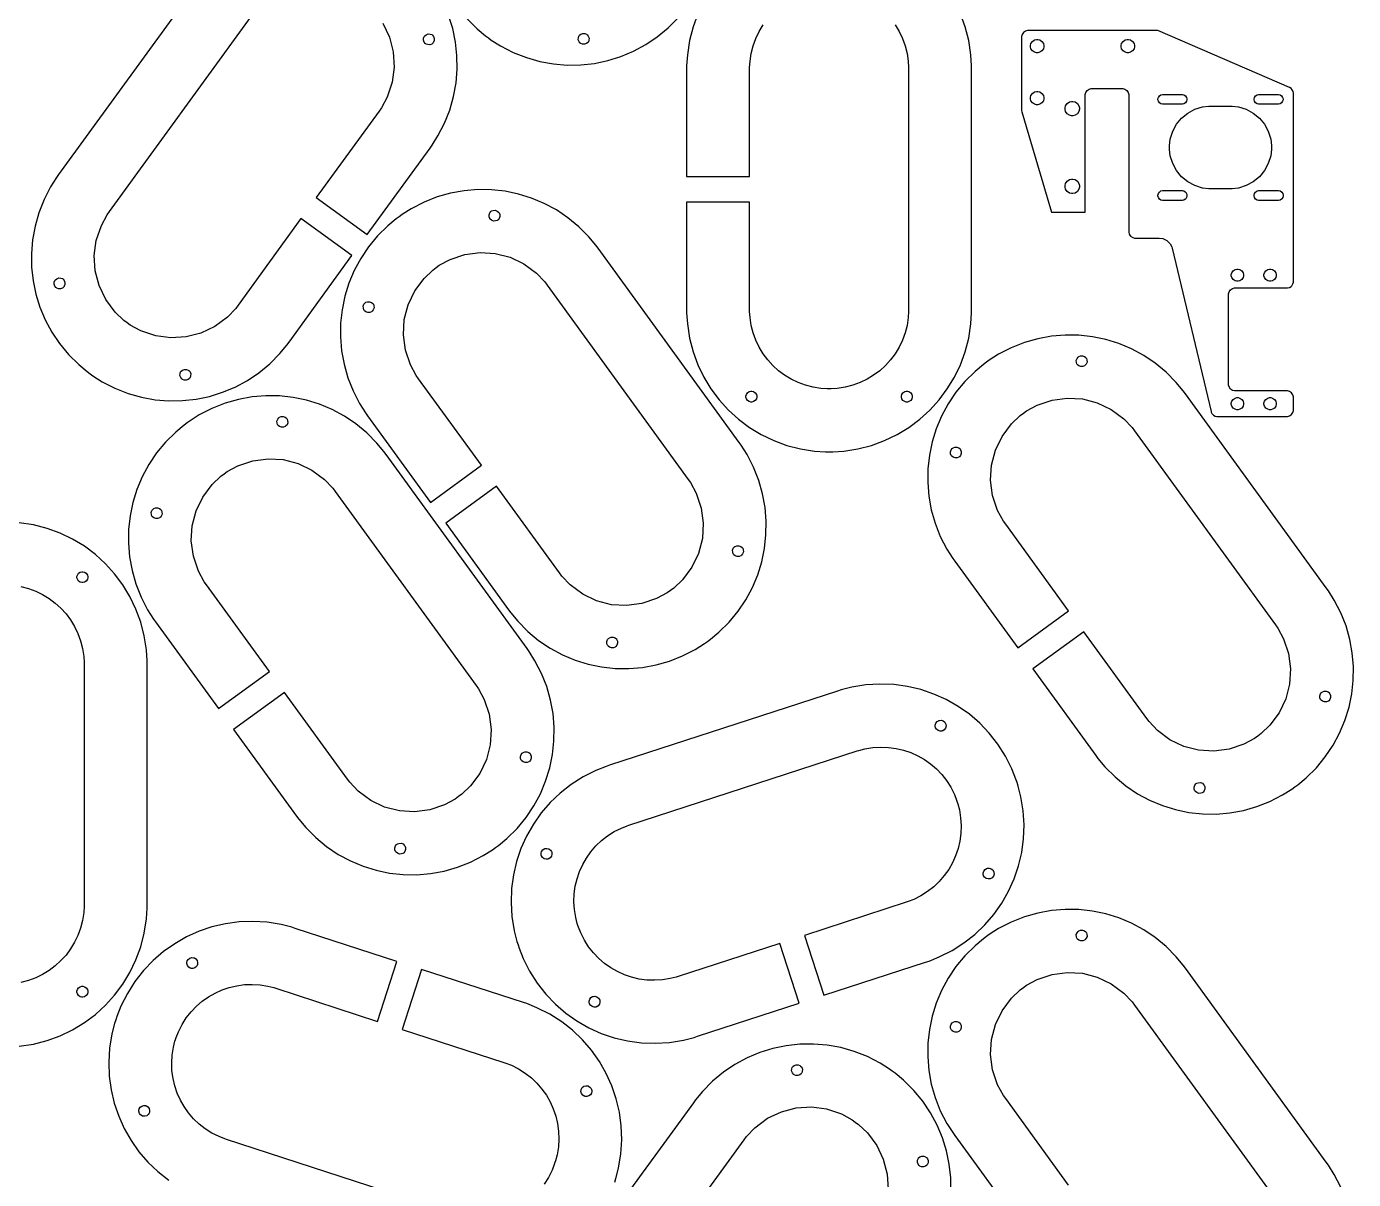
# Model space of a CAD drawing. Extents: x 0 to 47.8, y 0 to 94.9.
# Drawn here: x 22.2 to 47.81, y 49.28 to 71.53 of the extents above; entities that cross this region are included whole.
import ezdxf

# ---------------------------------------------------------------- set-up
doc = ezdxf.new("R2010")
doc.units = 0
doc.layers.get('0').update_dxf_attribs({"linetype": 'CONTINUOUS'})

msp = doc.modelspace()

# ---------------------------------------------------------------- linework, layer by layer
at = {"color": 0}
for points in [[(25.5362, 72.4186), (22.8147, 68.6729), (22.7735, 68.616), (22.661, 68.4371), (22.5342, 68.1917), (22.4342, 67.9386), (22.3604, 67.6799), (22.3128, 67.4174), (22.291, 67.1529), (22.2946, 66.8886), (22.3235, 66.6262), (22.3771, 66.3679), (22.4553, 66.1153), (22.5578, 65.8707), (22.6842, 65.6357), (22.8343, 65.4124), (23.0076, 65.2026), (23.204, 65.0085), (23.3664, 64.8731), (23.4232, 64.8317), (23.48, 64.7904), (23.659, 64.6779), (23.9043, 64.5511), (24.1574, 64.451), (24.4161, 64.3774), (24.6788, 64.3297), (24.9432, 64.3079), (25.2075, 64.3115), (25.4697, 64.3403), (25.7282, 64.394), (25.9807, 64.4722), (26.2254, 64.5747), (26.4603, 64.7011), (26.6836, 64.8511), (26.8933, 65.0246), (27.0876, 65.221), (27.2231, 65.3832), (27.2644, 65.44), (28.4782, 67.1106), (27.4953, 67.8249), (26.2815, 66.1542), (26.236, 66.0917), (26.0744, 65.9222), (25.8326, 65.7418), (25.5649, 65.614), (25.2797, 65.5404), (24.9857, 65.5222), (24.6917, 65.561), (24.406, 65.6581), (24.1999, 65.7692), (24.1374, 65.8146), (24.0747, 65.8601), (23.9054, 66.0217), (23.7249, 66.2633), (23.5971, 66.5311), (23.5235, 66.8164), (23.5054, 67.1103), (23.5442, 67.4044), (23.6411, 67.6901), (23.7522, 67.8961), (23.7978, 67.9586), (26.5192, 71.7044)], [(29.0757, 71.5953), (29.2035, 71.3275), (29.2771, 71.0424), (29.2953, 70.7483), (29.2564, 70.4543), (29.1594, 70.1686), (29.0483, 69.9625), (29.0029, 69.9), (29.0029, 69.9), (27.7892, 68.2293), (28.7721, 67.5151), (29.9858, 69.1858), (30.0271, 69.2426), (30.1396, 69.4217), (30.2664, 69.6669), (30.3665, 69.92), (30.4401, 70.1789), (30.4878, 70.4414), (30.5096, 70.7058), (30.506, 70.9701), (30.4772, 71.2324), (30.4235, 71.4908), (30.3453, 71.7433)], [(35.1565, 71.7749), (35.064, 71.5221), (34.9962, 71.2586), (34.9546, 70.9856), (34.9404, 70.7746), (34.9404, 70.7043), (34.9404, 68.6393), (36.1556, 68.6393), (36.1556, 70.7043), (36.1556, 70.7436), (36.1635, 70.8612), (36.1867, 71.0138), (36.2244, 71.1608), (36.2761, 71.3018), (36.3407, 71.436), (36.4176, 71.5626)], [(38.9633, 71.5626), (39.0401, 71.436), (39.1049, 71.3018), (39.1565, 71.1608), (39.1943, 71.0138), (39.2175, 70.8612), (39.2254, 70.7436), (39.2254, 70.7043), (39.2254, 66.0743), (39.2254, 66.0351), (39.2175, 65.9174), (39.1943, 65.765), (39.1565, 65.6179), (39.1049, 65.4768), (39.0401, 65.3426), (38.9633, 65.2161), (38.875, 65.0979), (38.7758, 64.9889), (38.6669, 64.8899), (38.5486, 64.8015), (38.4221, 64.7246), (38.2879, 64.66), (38.1469, 64.6083), (37.9999, 64.5706), (37.8474, 64.5474), (37.7297, 64.5393), (37.6904, 64.5393), (37.6512, 64.5393), (37.5335, 64.5474), (37.3811, 64.5706), (37.234, 64.6083), (37.0931, 64.66), (36.9588, 64.7246), (36.8322, 64.8015), (36.714, 64.8899), (36.605, 64.9889), (36.506, 65.0979), (36.4176, 65.2161), (36.3407, 65.3426), (36.2761, 65.4768), (36.2244, 65.6179), (36.1867, 65.765), (36.1635, 65.9174), (36.1556, 66.0351), (36.1556, 66.0743), (36.1556, 66.0743), (36.1556, 68.1393), (34.9404, 68.1393), (34.9404, 66.0743), (34.9404, 66.004), (34.9546, 65.7932), (34.9962, 65.5201), (35.064, 65.2567), (35.1565, 65.004), (35.2724, 64.7636), (35.4101, 64.5368), (35.5685, 64.3251), (35.746, 64.1299), (35.9413, 63.9524), (36.1529, 63.794), (36.3797, 63.6563), (36.62, 63.5404), (36.8728, 63.4479), (37.1363, 63.3803), (37.4093, 63.3386), (37.6201, 63.3243), (37.6904, 63.3243), (37.7607, 63.3243), (37.9717, 63.3386), (38.2447, 63.3803), (38.5082, 63.4479), (38.7608, 63.5404), (39.0013, 63.6563), (39.2281, 63.794), (39.4397, 63.9524), (39.635, 64.1299), (39.8125, 64.3251), (39.9708, 64.5368), (40.1086, 64.7636), (40.2243, 65.004), (40.3168, 65.2567), (40.3846, 65.5201), (40.4262, 65.7932), (40.4404, 66.004), (40.4404, 66.0743), (40.4404, 70.7043), (40.4404, 70.7746), (40.4262, 70.9856), (40.3846, 71.2586), (40.3168, 71.5221), (40.2243, 71.7749)], [(30.6969, 71.6829), (30.8933, 71.4887), (31.0556, 71.3532), (31.1125, 71.3119), (31.1693, 71.2706), (31.3482, 71.1582), (31.5936, 71.0314), (31.8467, 70.9312), (32.1054, 70.8576), (32.3681, 70.81), (32.6325, 70.7882), (32.8968, 70.7918), (33.159, 70.8206), (33.4174, 70.8743), (33.67, 70.9525), (33.9147, 71.055), (34.1497, 71.1814), (34.3731, 71.3314), (34.5828, 71.5047), (34.7769, 71.7013)], [(22.0571, 51.8549), (22.3301, 51.8965), (22.5936, 51.9643), (22.8463, 52.0568), (23.0867, 52.1726), (23.3135, 52.3103), (23.5251, 52.4686), (23.7204, 52.6461), (23.8979, 52.8414), (24.0563, 53.0531), (24.1939, 53.2799), (24.3097, 53.5203), (24.4022, 53.7729), (24.47, 54.0365), (24.5117, 54.3096), (24.5258, 54.5204), (24.5258, 54.5907), (24.5258, 59.2207), (24.5258, 59.291), (24.5117, 59.5018), (24.47, 59.7749), (24.4022, 60.0385), (24.3097, 60.2911), (24.1939, 60.5315), (24.0563, 60.7582), (23.8979, 60.97), (23.7204, 61.1651), (23.5251, 61.3428), (23.3135, 61.501), (23.0867, 61.6388), (22.8463, 61.7546), (22.5936, 61.8471), (22.3301, 61.9149), (22.0571, 61.9565)], [(22.0853, 60.7244), (22.2324, 60.6867), (22.3733, 60.635), (22.5075, 60.5704), (22.634, 60.4936), (22.7522, 60.4051), (22.8613, 60.3061), (22.9603, 60.1971), (23.0488, 60.0789), (23.1256, 59.9524), (23.1903, 59.8182), (23.2418, 59.6771), (23.2797, 59.53), (23.3029, 59.3776), (23.3108, 59.2599), (23.3108, 59.2207), (23.3108, 54.5907), (23.3108, 54.5514), (23.3029, 54.4338), (23.2797, 54.2813), (23.2418, 54.1342), (23.1903, 53.9932), (23.1256, 53.859), (23.0488, 53.7325), (22.9603, 53.6143), (22.8613, 53.5053), (22.7522, 53.4063), (22.634, 53.3178), (22.5075, 53.241), (22.3733, 53.1764), (22.2324, 53.1247), (22.0853, 53.0868)], [(47.5693, 49.135), (47.4425, 49.3804), (47.3301, 49.5593), (47.2888, 49.6163), (44.5674, 53.3619), (44.526, 53.4189), (44.3906, 53.5811), (44.1964, 53.7775), (43.9867, 53.9508), (43.7633, 54.101), (43.5283, 54.2274), (43.2836, 54.3299), (43.0311, 54.4081), (42.7726, 54.4617), (42.5104, 54.4906), (42.246, 54.4942), (41.9817, 54.4724), (41.7192, 54.4247), (41.4603, 54.351), (41.2074, 54.251), (40.9619, 54.1242), (40.7831, 54.0117), (40.7261, 53.9703), (40.6693, 53.929), (40.5069, 53.7936), (40.3106, 53.5994), (40.1372, 53.3896), (39.9871, 53.1664), (39.8607, 52.9314), (39.7582, 52.6867), (39.68, 52.4342), (39.6264, 52.1758), (39.5975, 51.9135), (39.5939, 51.6492), (39.6157, 51.3847), (39.6633, 51.1222), (39.7371, 50.8633), (39.8371, 50.6104), (39.9639, 50.365), (40.0764, 50.186), (40.1178, 50.1292), (41.3315, 48.4585)], [(30.4637, 48.6219), (26.0603, 50.0526), (26.0231, 50.0649), (25.9135, 50.1088), (25.7757, 50.1779), (25.6475, 50.2594), (25.5293, 50.3521), (25.4217, 50.455), (25.3251, 50.5672), (25.24, 50.6878), (25.1669, 50.8157), (25.1064, 50.95), (25.0589, 51.0897), (25.0249, 51.2338), (25.0049, 51.3814), (24.9993, 51.5315), (25.0089, 51.6831), (25.0338, 51.8351), (25.0626, 51.9496), (25.0749, 51.9868), (25.0869, 52.0242), (25.1308, 52.1337), (25.2, 52.2715), (25.2815, 52.3997), (25.3742, 52.5179), (25.4771, 52.6256), (25.5893, 52.7221), (25.7099, 52.8072), (25.8378, 52.8803), (25.9721, 52.9408), (26.1118, 52.9883), (26.256, 53.0224), (26.4035, 53.0424), (26.5536, 53.0479), (26.7051, 53.0385), (26.8574, 53.0133), (26.9717, 52.9846), (27.009, 52.9725), (27.009, 52.9725), (28.9729, 52.3343), (29.3485, 53.4899), (27.3844, 54.1279), (27.3176, 54.1497), (27.1126, 54.2014), (26.8401, 54.2461), (26.5685, 54.2632), (26.2996, 54.2532), (26.0353, 54.2174), (25.7771, 54.1565), (25.5268, 54.0712), (25.2862, 53.9628), (25.0571, 53.8319), (24.841, 53.6796), (24.64, 53.5064), (24.4556, 53.3136), (24.2896, 53.1019), (24.1436, 52.8722), (24.0196, 52.6254), (23.941, 52.4293), (23.9193, 52.3624), (23.8975, 52.2956), (23.8458, 52.0906), (23.8011, 51.8181), (23.7842, 51.5464), (23.794, 51.2775), (23.8299, 51.0132), (23.8908, 50.755), (23.976, 50.5047), (24.0844, 50.2642), (24.2153, 50.035), (24.3678, 49.8189), (24.5408, 49.6179), (24.7336, 49.4335), (24.9453, 49.2675)], [(33.5535, 49.2319), (33.5751, 49.2989), (33.6268, 49.5038), (33.6717, 49.7764), (33.6886, 50.0479), (33.6788, 50.3168), (33.6429, 50.5813), (33.5819, 50.8394), (33.4968, 51.0897), (33.3883, 51.3303), (33.2575, 51.5594), (33.105, 51.7754), (32.9319, 51.9765), (32.739, 52.161), (32.5274, 52.3269), (32.2976, 52.4728), (32.0508, 52.5968), (31.8547, 52.6756), (31.7879, 52.6972), (29.8239, 53.3353), (29.4485, 52.1799), (31.4125, 51.5417), (31.4497, 51.5296), (31.5593, 51.4857), (31.6969, 51.4164), (31.8251, 51.335), (31.9433, 51.2424), (32.051, 51.1394), (32.1476, 51.0272), (32.2326, 50.9067), (32.3058, 50.7788), (32.3664, 50.6444), (32.4139, 50.5047), (32.4478, 50.3606), (32.4678, 50.2131), (32.4733, 50.0629), (32.4639, 49.9114), (32.4389, 49.7592), (32.41, 49.6449), (32.3979, 49.6075), (32.3858, 49.5701), (32.3419, 49.4607), (32.2726, 49.3229), (32.1913, 49.1947)], [(42.3144, 49.1726), (41.1007, 50.8432), (41.0553, 50.9058), (40.944, 51.1119), (40.8471, 51.3976), (40.8083, 51.6917), (40.8264, 51.9857), (40.9, 52.2708), (41.0278, 52.5386), (41.2083, 52.7803), (41.3776, 52.9419), (41.4403, 52.9874), (41.5028, 53.0328), (41.7089, 53.144), (41.9946, 53.241), (42.2888, 53.2797), (42.5826, 53.2617), (42.8678, 53.1881), (43.1356, 53.0603), (43.3772, 52.8797), (43.5389, 52.7104), (43.5843, 52.6478), (46.3058, 48.9021)], [(40.0426, 49.0514), (40.0389, 49.3157), (40.0101, 49.5781), (39.9565, 49.8365), (39.8782, 50.089), (39.7758, 50.3338), (39.6493, 50.5687), (39.4993, 50.7919), (39.326, 51.0018), (39.1294, 51.196), (38.9672, 51.3314), (38.9104, 51.3726), (38.8535, 51.414), (38.6746, 51.5265), (38.4292, 51.6533), (38.1761, 51.7533), (37.9174, 51.8271), (37.6549, 51.8746), (37.3904, 51.8965), (37.1261, 51.8929), (36.8637, 51.864), (36.6054, 51.8104), (36.3529, 51.7321), (36.1082, 51.6297), (35.8732, 51.5032), (35.6499, 51.3532), (35.4401, 51.1799), (35.246, 50.9833), (35.1106, 50.8211), (35.0692, 50.7643), (33.8554, 49.0936)], [(34.8383, 48.3794), (36.0522, 50.0501), (36.0976, 50.1128), (36.2592, 50.2821), (36.501, 50.4626), (36.7686, 50.5904), (37.0539, 50.664), (37.3478, 50.6821), (37.6419, 50.6433), (37.9276, 50.5464), (38.1336, 50.4351), (38.1962, 50.3897), (38.2587, 50.3443), (38.4282, 50.1826), (38.6086, 49.941), (38.7364, 49.6732), (38.81, 49.3881), (38.8282, 49.094)]]:
    msp.add_lwpolyline(points, dxfattribs=at)
for points in [[(30.0499, 71.2219), (30.0439, 71.2138), (30.0192, 71.1938), (29.9814, 71.18), (29.9411, 71.1814), (29.9115, 71.1928), (29.9033, 71.1988), (29.895, 71.2047), (29.875, 71.2294), (29.8613, 71.2674), (29.8626, 71.3075), (29.874, 71.3372), (29.88, 71.3454), (29.886, 71.3536), (29.9107, 71.3736), (29.9486, 71.3874), (29.9887, 71.386), (30.0183, 71.3747), (30.0267, 71.3686), (30.035, 71.3626), (30.0549, 71.3381), (30.0687, 71.3001), (30.0672, 71.2599), (30.0558, 71.2303), (30.0499, 71.2219)], [(33.0369, 71.2301), (33.031, 71.2219), (33.0062, 71.2019), (32.9685, 71.1882), (32.9282, 71.1896), (32.8986, 71.201), (32.8903, 71.2069), (32.8819, 71.2129), (32.8621, 71.2376), (32.8482, 71.2754), (32.8497, 71.3157), (32.8611, 71.3453), (32.8671, 71.3536), (32.8731, 71.3618), (32.8978, 71.3818), (32.9356, 71.3956), (32.9758, 71.3942), (33.0054, 71.3828), (33.0138, 71.3768), (33.0219, 71.3708), (33.0419, 71.3461), (33.0557, 71.3083), (33.0543, 71.2681), (33.0429, 71.2385), (33.0369, 71.2301)], [(44.0382, 67.4475), (44.0606, 67.4501), (44.1294, 67.4411), (44.21, 67.4039), (44.2725, 67.3408), (44.3043, 67.2792), (44.3096, 67.2572), (45.0638, 64.1024), (45.0663, 64.0922), (45.0803, 64.0636), (45.1079, 64.0333), (45.1439, 64.0135), (45.175, 64.0064), (45.1854, 64.0064), (46.5278, 64.0064), (46.5399, 64.0064), (46.5764, 64.0162), (46.6161, 64.0431), (46.6429, 64.0828), (46.6528, 64.1193), (46.6528, 64.1314), (46.6528, 64.3747), (46.6528, 64.3869), (46.6429, 64.4233), (46.6161, 64.4631), (46.5764, 64.4899), (46.5399, 64.4997), (46.5278, 64.4997), (45.5278, 64.4997), (45.5156, 64.4997), (45.479, 64.5096), (45.4393, 64.5362), (45.4125, 64.5761), (45.4028, 64.6125), (45.4028, 64.6247), (45.4028, 66.3617), (45.4028, 66.3739), (45.4125, 66.4104), (45.4393, 66.4501), (45.479, 66.4769), (45.5156, 66.4867), (45.5278, 66.4867), (46.5278, 66.4867), (46.5397, 66.4867), (46.5756, 66.4963), (46.6103, 66.5175), (46.6161, 66.5233), (46.6219, 66.5292), (46.6432, 66.5639), (46.6528, 66.5997), (46.6528, 66.6117), (46.6528, 70.2404), (46.6528, 70.2494), (46.6474, 70.2765), (46.6322, 70.309), (46.6083, 70.3358), (46.5856, 70.3515), (46.5774, 70.3551), (44.0382, 71.4529), (41.5322, 71.4529), (41.5201, 71.4529), (41.4836, 71.4432), (41.4439, 71.4164), (41.4171, 71.3767), (41.4072, 71.3401), (41.4072, 71.3279), (41.4072, 69.9176), (41.4072, 69.9088), (41.4115, 69.885), (41.4125, 69.8821), (41.986, 67.9475), (42.6361, 67.9475), (42.6361, 70.2096), (42.6361, 70.2217), (42.6458, 70.2582), (42.6726, 70.2979), (42.7124, 70.3247), (42.7489, 70.3346), (42.7611, 70.3346), (43.3493, 70.3346), (43.3615, 70.3346), (43.3979, 70.3247), (43.4378, 70.2979), (43.4644, 70.2582), (43.4743, 70.2217), (43.4743, 70.2096), (43.4743, 67.5725), (43.4743, 67.5604), (43.4842, 67.5239), (43.511, 67.4842), (43.5507, 67.4574), (43.5871, 67.4475), (43.5993, 67.4475), (44.0382, 67.4475)], [(41.8374, 71.1529), (41.8374, 71.1403), (41.8271, 71.1024), (41.7992, 71.061), (41.7579, 71.0332), (41.72, 71.0229), (41.7074, 71.0229), (41.6946, 71.0229), (41.6567, 71.0332), (41.6153, 71.061), (41.5875, 71.1024), (41.5774, 71.1403), (41.5774, 71.1529), (41.5774, 71.1657), (41.5875, 71.2036), (41.6153, 71.2449), (41.6567, 71.2728), (41.6946, 71.2829), (41.7074, 71.2829), (41.72, 71.2829), (41.7579, 71.2728), (41.7992, 71.2449), (41.8271, 71.2036), (41.8374, 71.1657), (41.8374, 71.1529)], [(43.5874, 71.1529), (43.5874, 71.1403), (43.5771, 71.1024), (43.5492, 71.061), (43.5079, 71.0332), (43.47, 71.0229), (43.4574, 71.0229), (43.4446, 71.0229), (43.4067, 71.0332), (43.3653, 71.061), (43.3375, 71.1024), (43.3274, 71.1403), (43.3274, 71.1529), (43.3274, 71.1657), (43.3375, 71.2036), (43.3653, 71.2449), (43.4067, 71.2728), (43.4446, 71.2829), (43.4574, 71.2829), (43.47, 71.2829), (43.5079, 71.2728), (43.5492, 71.2449), (43.5771, 71.2036), (43.5874, 71.1657), (43.5874, 71.1529)], [(41.8374, 70.1494), (41.8374, 70.1368), (41.8271, 70.0989), (41.7992, 70.0575), (41.7579, 70.0297), (41.72, 70.0194), (41.7074, 70.0194), (41.6946, 70.0194), (41.6567, 70.0297), (41.6153, 70.0575), (41.5875, 70.0989), (41.5774, 70.1368), (41.5774, 70.1494), (41.5774, 70.1622), (41.5875, 70.2001), (41.6153, 70.2414), (41.6567, 70.2693), (41.6946, 70.2794), (41.7074, 70.2794), (41.72, 70.2794), (41.7579, 70.2693), (41.7992, 70.2414), (41.8271, 70.2001), (41.8374, 70.1622), (41.8374, 70.1494)], [(44.1332, 70.03), (44.124, 70.03), (44.0962, 70.0375), (44.066, 70.0579), (44.0457, 70.0881), (44.0382, 70.1158), (44.0382, 70.125), (44.0382, 70.1343), (44.0457, 70.1621), (44.066, 70.1922), (44.0962, 70.2126), (44.124, 70.22), (44.1332, 70.22), (44.5032, 70.22), (44.5125, 70.22), (44.5401, 70.2126), (44.5704, 70.1922), (44.5908, 70.1621), (44.5982, 70.1343), (44.5982, 70.125), (44.5982, 70.1158), (44.5908, 70.0881), (44.5704, 70.0579), (44.5401, 70.0375), (44.5125, 70.03), (44.5032, 70.03), (44.1332, 70.03)], [(46.3582, 70.22), (46.3675, 70.22), (46.3951, 70.2126), (46.4254, 70.1922), (46.4457, 70.1621), (46.4532, 70.1343), (46.4532, 70.125), (46.4532, 70.1158), (46.4457, 70.0881), (46.4254, 70.0579), (46.3951, 70.0375), (46.3675, 70.03), (46.3582, 70.03), (45.9882, 70.03), (45.9789, 70.03), (45.9513, 70.0375), (45.921, 70.0579), (45.9007, 70.0881), (45.8932, 70.1158), (45.8932, 70.125), (45.8932, 70.1343), (45.9007, 70.1621), (45.921, 70.1922), (45.9513, 70.2126), (45.9789, 70.22), (45.9882, 70.22), (46.3582, 70.22)], [(42.5243, 69.9475), (42.5243, 69.9339), (42.5132, 69.8931), (42.4832, 69.8486), (42.4388, 69.8186), (42.3979, 69.8075), (42.3843, 69.8075), (42.3706, 69.8075), (42.3297, 69.8186), (42.2853, 69.8486), (42.2553, 69.8931), (42.2443, 69.9339), (42.2443, 69.9475), (42.2443, 69.9612), (42.2553, 70.0021), (42.2853, 70.0465), (42.3297, 70.0767), (42.3706, 70.0875), (42.3843, 70.0875), (42.3979, 70.0875), (42.4388, 70.0767), (42.4832, 70.0465), (42.5132, 70.0021), (42.5243, 69.9612), (42.5243, 69.9475)], [(45.4307, 69.9975), (45.471, 69.9975), (45.5919, 69.9814), (45.7421, 69.9347), (45.8779, 69.861), (45.9964, 69.7632), (46.094, 69.6449), (46.1679, 69.5089), (46.2144, 69.3588), (46.2307, 69.2379), (46.2307, 69.1975), (46.2307, 69.1572), (46.2144, 69.0364), (46.1679, 68.8861), (46.094, 68.7503), (45.9964, 68.6319), (45.8779, 68.5342), (45.7421, 68.4604), (45.5919, 68.4139), (45.471, 68.3976), (45.4307, 68.3976), (45.0608, 68.3976), (45.0204, 68.3976), (44.8996, 68.4139), (44.7493, 68.4604), (44.6135, 68.5342), (44.495, 68.6319), (44.3974, 68.7503), (44.3236, 68.8861), (44.2769, 69.0364), (44.2607, 69.1572), (44.2607, 69.1975), (44.2607, 69.2379), (44.2769, 69.3588), (44.3236, 69.5089), (44.3974, 69.6449), (44.495, 69.7632), (44.6135, 69.861), (44.7493, 69.9347), (44.8996, 69.9814), (45.0204, 69.9975), (45.0608, 69.9975), (45.4307, 69.9975)], [(42.5243, 68.4475), (42.5243, 68.4339), (42.5132, 68.3931), (42.4832, 68.3486), (42.4388, 68.3186), (42.3979, 68.3075), (42.3843, 68.3075), (42.3706, 68.3075), (42.3297, 68.3186), (42.2853, 68.3486), (42.2553, 68.3931), (42.2443, 68.4339), (42.2443, 68.4475), (42.2443, 68.4612), (42.2553, 68.5021), (42.2853, 68.5465), (42.3297, 68.5767), (42.3706, 68.5875), (42.3843, 68.5875), (42.3979, 68.5875), (42.4388, 68.5767), (42.4832, 68.5465), (42.5132, 68.5021), (42.5243, 68.4612), (42.5243, 68.4475)], [(32.4851, 60.9883), (31.2714, 62.659), (30.2883, 61.9449), (31.5021, 60.2742), (31.5435, 60.2174), (31.6789, 60.0551), (31.8731, 59.8588), (32.0828, 59.6853), (32.3061, 59.5353), (32.5411, 59.4089), (32.7858, 59.3064), (33.0383, 59.2282), (33.2967, 59.1746), (33.559, 59.1457), (33.8233, 59.1421), (34.0878, 59.1639), (34.3503, 59.2115), (34.6092, 59.2853), (34.8621, 59.3853), (35.1075, 59.5121), (35.2865, 59.6246), (35.3433, 59.6658), (35.4003, 59.7072), (35.5625, 59.8426), (35.7589, 60.0368), (35.9322, 60.2465), (36.0824, 60.4699), (36.2088, 60.7049), (36.3111, 60.9496), (36.3894, 61.2021), (36.4431, 61.4604), (36.4718, 61.7228), (36.4754, 61.9871), (36.4536, 62.2515), (36.406, 62.514), (36.3324, 62.7728), (36.2322, 63.0258), (36.1054, 63.2712), (35.9931, 63.4501), (35.9517, 63.5071), (33.2303, 67.2528), (33.189, 67.3097), (33.0535, 67.4719), (32.8593, 67.6683), (32.6496, 67.8418), (32.4262, 67.9918), (32.1913, 68.1182), (31.9465, 68.2207), (31.694, 68.2989), (31.4357, 68.3525), (31.1733, 68.3814), (30.909, 68.385), (30.6446, 68.3632), (30.3821, 68.3156), (30.1233, 68.2418), (29.8703, 68.1418), (29.6249, 68.015), (29.446, 67.9025), (29.3892, 67.8611), (29.3322, 67.8199), (29.17, 67.6844), (28.9735, 67.4903), (28.8001, 67.2806), (28.6501, 67.0572), (28.5237, 66.8222), (28.4212, 66.5775), (28.3431, 66.325), (28.2893, 66.0667), (28.2606, 65.8043), (28.2569, 65.54), (28.2787, 65.2756), (28.3264, 65.0131), (28.4, 64.7542), (28.5001, 64.5012), (28.6269, 64.2558), (28.7393, 64.0769), (28.7807, 64.02), (29.9944, 62.3493), (30.9775, 63.0635), (29.7636, 64.7342), (29.7182, 64.7967), (29.6071, 65.0028), (29.51, 65.2885), (29.4712, 65.5826), (29.4893, 65.8765), (29.5631, 66.1617), (29.6907, 66.4294), (29.8712, 66.6711), (30.0407, 66.8328), (30.1032, 66.8782), (30.1658, 66.9236), (30.3718, 67.0349), (30.6575, 67.1318), (30.9517, 67.1707), (31.2456, 67.1525), (31.5307, 67.0789), (31.7985, 66.9511), (32.0403, 66.7706), (32.2019, 66.6013), (32.2474, 66.5386), (34.9688, 62.7929), (35.0142, 62.7303), (35.1253, 62.5243), (35.2224, 62.2386), (35.2611, 61.9444), (35.2431, 61.6506), (35.1694, 61.3653), (35.0417, 61.0976), (34.8611, 60.856), (34.6917, 60.6943), (34.6292, 60.6487), (34.5667, 60.6035), (34.3606, 60.4922), (34.0749, 60.3953), (33.7807, 60.3564), (33.4868, 60.3746), (33.2017, 60.4482), (32.9339, 60.576), (32.6921, 60.7564), (32.5306, 60.9258), (32.4851, 60.9883)], [(44.1332, 68.1751), (44.124, 68.1751), (44.0962, 68.1825), (44.066, 68.2029), (44.0457, 68.2332), (44.0382, 68.2608), (44.0382, 68.2701), (44.0382, 68.2793), (44.0457, 68.3071), (44.066, 68.3374), (44.0962, 68.3576), (44.124, 68.3651), (44.1332, 68.3651), (44.5032, 68.3651), (44.5124, 68.3651), (44.5396, 68.3579), (44.566, 68.3417), (44.5704, 68.3372), (44.5749, 68.3328), (44.591, 68.3064), (44.5982, 68.2792), (44.5982, 68.2701), (44.5982, 68.261), (44.591, 68.2338), (44.5749, 68.2074), (44.5704, 68.2029), (44.566, 68.1985), (44.5396, 68.1824), (44.5124, 68.1751), (44.5032, 68.1751), (44.1332, 68.1751)], [(45.9882, 68.1751), (45.9789, 68.1751), (45.9513, 68.1825), (45.921, 68.2029), (45.9007, 68.2332), (45.8932, 68.2608), (45.8932, 68.2701), (45.8932, 68.2793), (45.9007, 68.3071), (45.921, 68.3374), (45.9513, 68.3576), (45.9789, 68.3651), (45.9882, 68.3651), (46.3582, 68.3651), (46.3674, 68.3651), (46.3946, 68.3579), (46.421, 68.3417), (46.4254, 68.3372), (46.4299, 68.3328), (46.446, 68.3064), (46.4532, 68.2792), (46.4532, 68.2701), (46.4532, 68.261), (46.446, 68.2338), (46.4299, 68.2074), (46.4254, 68.2029), (46.421, 68.1985), (46.3946, 68.1824), (46.3674, 68.1751), (46.3582, 68.1751), (45.9882, 68.1751)], [(31.1436, 67.8196), (31.1376, 67.8279), (31.1263, 67.8575), (31.1249, 67.8976), (31.1386, 67.9356), (31.1586, 67.9603), (31.1669, 67.9662), (31.1751, 67.9722), (31.2047, 67.9836), (31.245, 67.985), (31.2828, 67.9713), (31.3075, 67.9513), (31.3135, 67.9429), (31.3194, 67.9347), (31.3308, 67.9051), (31.3322, 67.8649), (31.3185, 67.8271), (31.2986, 67.8024), (31.2903, 67.7963), (31.2819, 67.7903), (31.2524, 67.779), (31.2121, 67.7775), (31.1743, 67.7914), (31.1496, 67.8113), (31.1436, 67.8196)], [(22.9207, 66.5132), (22.9146, 66.505), (22.8899, 66.485), (22.8521, 66.4713), (22.8118, 66.4726), (22.7822, 66.484), (22.7739, 66.49), (22.7657, 66.496), (22.7457, 66.5207), (22.7319, 66.5585), (22.7333, 66.5987), (22.7447, 66.6283), (22.7507, 66.6367), (22.7567, 66.6449), (22.7814, 66.6649), (22.8192, 66.6786), (22.8594, 66.6772), (22.889, 66.666), (22.8974, 66.6599), (22.9056, 66.6539), (22.9256, 66.6292), (22.9393, 66.5914), (22.9379, 66.5511), (22.9265, 66.5215), (22.9207, 66.5132)], [(45.691, 66.7333), (45.691, 66.7219), (45.6817, 66.6874), (45.6563, 66.6499), (45.6188, 66.6246), (45.5843, 66.6153), (45.5728, 66.6153), (45.5612, 66.6153), (45.5268, 66.6246), (45.4893, 66.6499), (45.464, 66.6874), (45.4547, 66.7219), (45.4547, 66.7333), (45.4547, 66.7449), (45.464, 66.7793), (45.4893, 66.8169), (45.5268, 66.8422), (45.5612, 66.8514), (45.5728, 66.8514), (45.5843, 66.8514), (45.6188, 66.8422), (45.6563, 66.8169), (45.6817, 66.7793), (45.691, 66.7449), (45.691, 66.7333)], [(46.3208, 66.7333), (46.3208, 66.7219), (46.3115, 66.6874), (46.2863, 66.6499), (46.2487, 66.6246), (46.2142, 66.6153), (46.2028, 66.6153), (46.1913, 66.6153), (46.1568, 66.6246), (46.1192, 66.6499), (46.0939, 66.6874), (46.0846, 66.7219), (46.0846, 66.7333), (46.0846, 66.7449), (46.0939, 66.7793), (46.1192, 66.8169), (46.1568, 66.8422), (46.1913, 66.8514), (46.2028, 66.8514), (46.2142, 66.8514), (46.2487, 66.8422), (46.2863, 66.8169), (46.3115, 66.7793), (46.3208, 66.7449), (46.3208, 66.7333)], [(28.7165, 66.0561), (28.7106, 66.0644), (28.6992, 66.0942), (28.6978, 66.1343), (28.7115, 66.1722), (28.7315, 66.1969), (28.7399, 66.2029), (28.7481, 66.2089), (28.7778, 66.2203), (28.8179, 66.2217), (28.8558, 66.2078), (28.8804, 66.1879), (28.8865, 66.1796), (28.8925, 66.1714), (28.9038, 66.1418), (28.9053, 66.1015), (28.8914, 66.0637), (28.8715, 66.0389), (28.8633, 66.0329), (28.855, 66.0269), (28.8254, 66.0157), (28.7851, 66.0142), (28.7472, 66.0281), (28.7225, 66.0479), (28.7165, 66.0561)], [(43.8222, 58.18), (42.6083, 59.8507), (41.6254, 59.1365), (42.8392, 57.4658), (42.8804, 57.409), (43.0158, 57.2468), (43.2101, 57.0504), (43.4199, 56.8769), (43.6432, 56.7269), (43.8782, 56.6006), (44.1229, 56.4981), (44.3754, 56.4199), (44.6337, 56.3661), (44.8961, 56.3374), (45.1604, 56.3338), (45.4249, 56.3556), (45.6874, 56.4032), (45.9461, 56.4769), (46.1992, 56.5769), (46.4446, 56.7037), (46.6235, 56.8163), (46.6804, 56.8575), (46.7372, 56.8987), (46.8994, 57.0343), (47.096, 57.2285), (47.2693, 57.4382), (47.4193, 57.6615), (47.5457, 57.8965), (47.6482, 58.1412), (47.7264, 58.3938), (47.7801, 58.6521), (47.8089, 58.9144), (47.8125, 59.1788), (47.7907, 59.4432), (47.7431, 59.7057), (47.6694, 59.9644), (47.5693, 60.2175), (47.4425, 60.4629), (47.3301, 60.6418), (47.2888, 60.6986), (44.5674, 64.4444), (44.526, 64.5014), (44.3906, 64.6636), (44.1964, 64.86), (43.9867, 65.0333), (43.7633, 65.1835), (43.5283, 65.3099), (43.2836, 65.4124), (43.0311, 65.4906), (42.7726, 65.5442), (42.5104, 65.5731), (42.246, 65.5767), (41.9817, 65.5549), (41.7192, 65.5072), (41.4603, 65.4335), (41.2074, 65.3335), (40.9619, 65.2067), (40.7831, 65.0942), (40.7261, 65.0528), (40.6693, 65.0115), (40.5069, 64.8761), (40.3106, 64.6819), (40.1372, 64.4722), (39.9871, 64.2489), (39.8607, 64.0139), (39.7582, 63.7692), (39.68, 63.5167), (39.6264, 63.2582), (39.5975, 62.996), (39.5939, 62.7317), (39.6157, 62.4672), (39.6633, 62.2046), (39.7371, 61.946), (39.8371, 61.6929), (39.9639, 61.4475), (40.0764, 61.2686), (40.1178, 61.2117), (41.3315, 59.541), (42.3144, 60.2551), (41.1007, 61.9258), (41.0553, 61.9883), (40.944, 62.1944), (40.8471, 62.4801), (40.8083, 62.7743), (40.8264, 63.0682), (40.9, 63.3533), (41.0278, 63.6211), (41.2083, 63.8629), (41.3776, 64.0244), (41.4403, 64.0699), (41.5028, 64.1153), (41.7089, 64.2265), (41.9946, 64.3235), (42.2888, 64.3624), (42.5826, 64.3442), (42.8678, 64.2706), (43.1356, 64.1428), (43.3772, 63.9624), (43.5389, 63.7929), (43.5843, 63.7303), (46.3058, 59.9846), (46.3513, 59.9219), (46.4624, 59.716), (46.5594, 59.4303), (46.5982, 59.1361), (46.58, 58.8422), (46.5064, 58.5571), (46.3786, 58.2893), (46.1982, 58.0475), (46.0288, 57.886), (45.9663, 57.8404), (45.9036, 57.795), (45.6976, 57.6839), (45.4119, 57.5868), (45.1178, 57.5481), (44.8239, 57.5663), (44.5386, 57.6399), (44.2708, 57.7676), (44.0292, 57.9481), (43.8675, 58.1175), (43.8222, 58.18)], [(42.4807, 65.0111), (42.4747, 65.0194), (42.4633, 65.0492), (42.4619, 65.0893), (42.4757, 65.1272), (42.4956, 65.1518), (42.5039, 65.1578), (42.5122, 65.1639), (42.5418, 65.1753), (42.5821, 65.1767), (42.6199, 65.1629), (42.6446, 65.1429), (42.6506, 65.1346), (42.6565, 65.1264), (42.6679, 65.0967), (42.6693, 65.0565), (42.6556, 65.0186), (42.6356, 64.994), (42.6274, 64.9879), (42.619, 64.9819), (42.5894, 64.9707), (42.5492, 64.9693), (42.5114, 64.9829), (42.4867, 65.0029), (42.4807, 65.0111)], [(25.3476, 64.7499), (25.3417, 64.7415), (25.3169, 64.7217), (25.2792, 64.7079), (25.2389, 64.7093), (25.2093, 64.7207), (25.201, 64.7267), (25.1928, 64.7326), (25.1728, 64.7574), (25.159, 64.7951), (25.1604, 64.8354), (25.1718, 64.865), (25.1778, 64.8733), (25.1837, 64.8815), (25.2085, 64.9015), (25.2462, 64.9153), (25.2865, 64.9139), (25.3161, 64.9025), (25.3244, 64.8965), (25.3326, 64.8906), (25.3526, 64.8658), (25.3664, 64.8281), (25.365, 64.7878), (25.3536, 64.7582), (25.3476, 64.7499)], [(28.3921, 57.0094), (27.1783, 58.6801), (26.1954, 57.966), (27.4092, 56.2953), (27.4504, 56.2385), (27.586, 56.0763), (27.7801, 55.8799), (27.9899, 55.7064), (28.2132, 55.5564), (28.4482, 55.43), (28.6929, 55.3275), (28.9454, 55.2493), (29.2037, 55.1957), (29.4661, 55.1668), (29.7304, 55.1632), (29.9949, 55.185), (30.2574, 55.2326), (30.5161, 55.3063), (30.7692, 55.4064), (31.0146, 55.5332), (31.1935, 55.6457), (31.2504, 55.6869), (31.3072, 55.7283), (31.4694, 55.8637), (31.666, 56.0579), (31.8393, 56.2676), (31.9893, 56.491), (32.1157, 56.726), (32.2182, 56.9707), (32.2964, 57.2232), (32.3501, 57.4815), (32.3789, 57.7439), (32.3825, 58.0082), (32.3607, 58.2726), (32.3131, 58.5351), (32.2394, 58.7939), (32.1393, 59.0469), (32.0125, 59.2924), (31.9, 59.4713), (31.8588, 59.5282), (29.1374, 63.2739), (29.096, 63.3307), (28.9606, 63.4931), (28.7664, 63.6894), (28.5565, 63.8629), (28.3333, 64.0129), (28.0983, 64.1393), (27.8536, 64.2418), (27.6011, 64.32), (27.3428, 64.3736), (27.0804, 64.4025), (26.8161, 64.4061), (26.5517, 64.3843), (26.2892, 64.3367), (26.0303, 64.2629), (25.7772, 64.1629), (25.5319, 64.0361), (25.3529, 63.9236), (25.2961, 63.8822), (25.2393, 63.841), (25.0769, 63.7056), (24.8806, 63.5114), (24.7072, 63.3015), (24.5571, 63.0783), (24.4307, 62.8433), (24.3283, 62.5986), (24.25, 62.3461), (24.1964, 62.0878), (24.1676, 61.8254), (24.1639, 61.5611), (24.1858, 61.2967), (24.2333, 61.0342), (24.3071, 60.7753), (24.4072, 60.5224), (24.534, 60.2769), (24.6464, 60.0979), (24.6878, 60.0411), (25.9015, 58.3704), (26.8844, 59.0846), (25.6707, 60.7553), (25.6253, 60.8178), (25.514, 61.0239), (25.4171, 61.3096), (25.3783, 61.6036), (25.3964, 61.8976), (25.47, 62.1828), (25.5978, 62.4506), (25.7783, 62.6922), (25.9476, 62.8539), (26.0103, 62.8993), (26.0729, 62.9447), (26.2789, 63.056), (26.5646, 63.1529), (26.8586, 63.1917), (27.1526, 63.1736), (27.4378, 63.1), (27.7056, 62.9722), (27.9474, 62.7917), (28.1089, 62.6224), (28.1544, 62.5597), (30.8758, 58.814), (30.9213, 58.7514), (31.0324, 58.5454), (31.1294, 58.2597), (31.1682, 57.9656), (31.15, 57.6717), (31.0764, 57.3864), (30.9486, 57.1187), (30.7682, 56.8769), (30.5988, 56.7154), (30.5363, 56.6699), (30.4736, 56.6244), (30.2676, 56.5133), (29.9819, 56.4164), (29.6878, 56.3775), (29.3939, 56.3957), (29.1086, 56.4693), (28.841, 56.5971), (28.5992, 56.7775), (28.4375, 56.9469), (28.3921, 57.0094)], [(36.0856, 64.3893), (36.0856, 64.3996), (36.0938, 64.4303), (36.1163, 64.4636), (36.1496, 64.4861), (36.1803, 64.4943), (36.1904, 64.4943), (36.2007, 64.4943), (36.2314, 64.4861), (36.2647, 64.4636), (36.2872, 64.4303), (36.2954, 64.3996), (36.2954, 64.3893), (36.2954, 64.3792), (36.2872, 64.3485), (36.2647, 64.3151), (36.2314, 64.2926), (36.2007, 64.2843), (36.1904, 64.2843), (36.1803, 64.2843), (36.1496, 64.2926), (36.1163, 64.3151), (36.0938, 64.3485), (36.0856, 64.3792), (36.0856, 64.3893)], [(39.0856, 64.3893), (39.0856, 64.3996), (39.0938, 64.4303), (39.1163, 64.4636), (39.1496, 64.4861), (39.1803, 64.4943), (39.1904, 64.4943), (39.2007, 64.4943), (39.2314, 64.4861), (39.2647, 64.4636), (39.2872, 64.4303), (39.2954, 64.3996), (39.2954, 64.3893), (39.2954, 64.3792), (39.2872, 64.3485), (39.2647, 64.3151), (39.2314, 64.2926), (39.2007, 64.2843), (39.1904, 64.2843), (39.1803, 64.2843), (39.1496, 64.2926), (39.1163, 64.3151), (39.0938, 64.3485), (39.0856, 64.3792), (39.0856, 64.3893)], [(45.691, 64.2531), (45.691, 64.2415), (45.6817, 64.2071), (45.6563, 64.1696), (45.6188, 64.1443), (45.5843, 64.1349), (45.5728, 64.1349), (45.5612, 64.1349), (45.5268, 64.1443), (45.4893, 64.1696), (45.464, 64.2071), (45.4547, 64.2415), (45.4547, 64.2531), (45.4547, 64.2646), (45.464, 64.299), (45.4893, 64.3365), (45.5268, 64.3618), (45.5612, 64.3711), (45.5728, 64.3711), (45.5843, 64.3711), (45.6188, 64.3618), (45.6563, 64.3365), (45.6817, 64.299), (45.691, 64.2646), (45.691, 64.2531)], [(46.3208, 64.2531), (46.3208, 64.2415), (46.3115, 64.2071), (46.2863, 64.1696), (46.2487, 64.1443), (46.2142, 64.1349), (46.2028, 64.1349), (46.1913, 64.1349), (46.1568, 64.1443), (46.1192, 64.1696), (46.0939, 64.2071), (46.0846, 64.2415), (46.0846, 64.2531), (46.0846, 64.2646), (46.0939, 64.299), (46.1192, 64.3365), (46.1568, 64.3618), (46.1913, 64.3711), (46.2028, 64.3711), (46.2142, 64.3711), (46.2487, 64.3618), (46.2863, 64.3365), (46.3115, 64.299), (46.3208, 64.2646), (46.3208, 64.2531)], [(27.0507, 63.8407), (27.0447, 63.849), (27.0333, 63.8786), (27.0319, 63.9187), (27.0457, 63.9567), (27.0657, 63.9814), (27.0739, 63.9874), (27.0822, 63.9933), (27.1118, 64.0047), (27.1521, 64.0061), (27.1899, 63.9924), (27.2146, 63.9724), (27.2206, 63.964), (27.2265, 63.9558), (27.2379, 63.9262), (27.2393, 63.886), (27.2256, 63.8482), (27.2056, 63.8235), (27.1974, 63.8174), (27.189, 63.8114), (27.1594, 63.8001), (27.1192, 63.7986), (27.0814, 63.8125), (27.0567, 63.8324), (27.0507, 63.8407)], [(40.0536, 63.2478), (40.0476, 63.2561), (40.0363, 63.2857), (40.0349, 63.326), (40.0486, 63.3639), (40.0686, 63.3885), (40.0769, 63.3944), (40.0851, 63.4006), (40.1147, 63.4119), (40.155, 63.4133), (40.1928, 63.3996), (40.2175, 63.3796), (40.2235, 63.3713), (40.2294, 63.3631), (40.2408, 63.3333), (40.2422, 63.2932), (40.2285, 63.2553), (40.2086, 63.2307), (40.2003, 63.2246), (40.1919, 63.2186), (40.1624, 63.2074), (40.1221, 63.2058), (40.0843, 63.2196), (40.0596, 63.2396), (40.0536, 63.2478)], [(24.6236, 62.0772), (24.6176, 62.0856), (24.6063, 62.1153), (24.6049, 62.1554), (24.6186, 62.1933), (24.6386, 62.2181), (24.6468, 62.224), (24.6551, 62.23), (24.6847, 62.2414), (24.725, 62.2428), (24.7628, 62.2289), (24.7875, 62.209), (24.7936, 62.2007), (24.7996, 62.1925), (24.8108, 62.1629), (24.8122, 62.1226), (24.7985, 62.0849), (24.7785, 62.06), (24.7703, 62.054), (24.7619, 62.0481), (24.7324, 62.0367), (24.6922, 62.0353), (24.6543, 62.0492), (24.6296, 62.069), (24.6236, 62.0772)], [(35.846, 61.3474), (35.8399, 61.3557), (35.8286, 61.3853), (35.8271, 61.4256), (35.841, 61.4633), (35.8608, 61.4881), (35.8692, 61.494), (35.8774, 61.5001), (35.9069, 61.5114), (35.9472, 61.5129), (35.9851, 61.499), (36.0099, 61.4792), (36.0158, 61.4708), (36.0218, 61.4625), (36.0332, 61.4329), (36.0346, 61.3926), (36.0208, 61.3549), (36.0008, 61.3301), (35.9926, 61.3242), (35.9843, 61.3182), (35.9546, 61.3068), (35.9144, 61.3054), (35.8765, 61.3192), (35.8519, 61.3392), (35.846, 61.3474)], [(23.1708, 60.9057), (23.1708, 60.916), (23.179, 60.9465), (23.2017, 60.9799), (23.235, 61.0024), (23.2657, 61.0107), (23.2758, 61.0107), (23.2861, 61.0107), (23.3167, 61.0024), (23.3501, 60.9799), (23.3725, 60.9465), (23.3808, 60.916), (23.3808, 60.9057), (23.3808, 60.8954), (23.3725, 60.8649), (23.3501, 60.8314), (23.3167, 60.8089), (23.2861, 60.8006), (23.2758, 60.8006), (23.2657, 60.8006), (23.235, 60.8089), (23.2017, 60.8314), (23.179, 60.8649), (23.1708, 60.8954), (23.1708, 60.9057)], [(33.4189, 59.584), (33.4129, 59.5924), (33.4015, 59.6219), (33.4001, 59.6622), (33.4139, 59.7), (33.4337, 59.7247), (33.4421, 59.7307), (33.4504, 59.7367), (33.48, 59.7481), (33.5203, 59.7494), (33.5581, 59.7357), (33.5828, 59.7158), (33.5887, 59.7075), (33.5947, 59.6992), (33.6061, 59.6696), (33.6075, 59.6293), (33.5938, 59.5915), (33.5738, 59.5668), (33.5656, 59.5608), (33.5572, 59.5549), (33.5276, 59.5435), (33.4874, 59.5421), (33.4496, 59.5558), (33.4249, 59.5758), (33.4189, 59.584)], [(39.1783, 54.6318), (37.2144, 53.9938), (37.5899, 52.8382), (39.5539, 53.4764), (39.6207, 53.4981), (39.8168, 53.5768), (40.0636, 53.7007), (40.2933, 53.8467), (40.505, 54.0126), (40.6979, 54.1971), (40.871, 54.3982), (41.0233, 54.6142), (41.1543, 54.8432), (41.2626, 55.0839), (41.3478, 55.334), (41.4087, 55.5924), (41.4446, 55.8567), (41.4544, 56.1256), (41.4375, 56.3972), (41.3928, 56.6697), (41.3411, 56.8747), (41.3194, 56.9415), (41.2976, 57.0085), (41.219, 57.2046), (41.095, 57.4514), (40.9492, 57.6811), (40.7831, 57.8928), (40.5986, 58.0856), (40.3976, 58.2587), (40.1815, 58.4111), (39.9525, 58.5421), (39.7118, 58.6506), (39.4617, 58.7356), (39.2033, 58.7965), (38.939, 58.8324), (38.6701, 58.8422), (38.3986, 58.8253), (38.126, 58.7806), (37.9211, 58.7289), (37.8542, 58.7071), (33.4508, 57.2764), (33.3839, 57.2547), (33.1878, 57.176), (32.941, 57.0521), (32.7112, 56.9061), (32.4994, 56.7401), (32.3067, 56.5557), (32.1336, 56.3546), (31.9811, 56.1386), (31.8503, 55.9094), (31.7418, 55.6689), (31.6568, 55.4186), (31.5957, 55.1604), (31.56, 54.8961), (31.5501, 54.6272), (31.5671, 54.3556), (31.6118, 54.0831), (31.6635, 53.8781), (31.6853, 53.8112), (31.7069, 53.7443), (31.7856, 53.5482), (31.9096, 53.3014), (32.0554, 53.0717), (32.2215, 52.86), (32.406, 52.6672), (32.6069, 52.494), (32.8229, 52.3417), (33.0521, 52.2107), (33.2926, 52.1022), (33.5429, 52.0171), (33.8011, 51.9563), (34.0656, 51.9204), (34.3344, 51.9104), (34.606, 51.9275), (34.8786, 51.9722), (35.0836, 52.0239), (35.1504, 52.0456), (37.1143, 52.6838), (36.7389, 53.8393), (34.775, 53.2011), (34.7376, 53.189), (34.6232, 53.1601), (34.4711, 53.1351), (34.3194, 53.1257), (34.1694, 53.1312), (34.0218, 53.1512), (33.8778, 53.1853), (33.7381, 53.2328), (33.6037, 53.2933), (33.4758, 53.3664), (33.3553, 53.4514), (33.2431, 53.5481), (33.1401, 53.6557), (33.0474, 53.7739), (32.966, 53.9021), (32.8967, 54.0399), (32.8528, 54.1493), (32.8407, 54.1867), (32.8286, 54.224), (32.7997, 54.3383), (32.7747, 54.4906), (32.7653, 54.6421), (32.7708, 54.7922), (32.7908, 54.9397), (32.8249, 55.0839), (32.8724, 55.2236), (32.9329, 55.3579), (33.006, 55.4858), (33.091, 55.6064), (33.1876, 55.7186), (33.2953, 55.8215), (33.4135, 55.9142), (33.5417, 55.9957), (33.6794, 56.0649), (33.7889, 56.1088), (33.8263, 56.1208), (38.2297, 57.5515), (38.2669, 57.5637), (38.3814, 57.5926), (38.5335, 57.6175), (38.685, 57.6271), (38.8351, 57.6215), (38.9828, 57.6015), (39.1268, 57.5675), (39.2665, 57.52), (39.4008, 57.4594), (39.5288, 57.3864), (39.6493, 57.3014), (39.7615, 57.2047), (39.8644, 57.0971), (39.9571, 56.9789), (40.0386, 56.8507), (40.1078, 56.7129), (40.1517, 56.6035), (40.1639, 56.5661), (40.176, 56.5288), (40.2049, 56.4144), (40.2297, 56.2622), (40.2393, 56.1107), (40.2338, 55.9606), (40.2137, 55.8131), (40.1797, 55.6689), (40.1322, 55.5292), (40.0717, 55.3949), (39.9986, 55.2669), (39.9135, 55.1464), (39.8169, 55.0342), (39.7093, 54.9313), (39.5911, 54.8386), (39.4629, 54.7571), (39.3251, 54.6879), (39.2156, 54.644), (39.1783, 54.6318)], [(47.1829, 58.539), (47.1769, 58.5474), (47.1656, 58.5769), (47.1642, 58.6172), (47.1779, 58.655), (47.1979, 58.6797), (47.2063, 58.6857), (47.2144, 58.6917), (47.244, 58.7031), (47.2843, 58.7044), (47.3222, 58.6907), (47.3468, 58.6708), (47.3529, 58.6625), (47.3589, 58.6543), (47.3701, 58.6246), (47.3715, 58.5843), (47.3579, 58.5465), (47.3379, 58.5218), (47.3296, 58.5158), (47.3214, 58.5099), (47.2917, 58.4985), (47.2515, 58.4971), (47.2136, 58.5108), (47.1889, 58.5308), (47.1829, 58.539)], [(39.8754, 57.9392), (39.8657, 57.936), (39.834, 57.9343), (39.7953, 57.9454), (39.7636, 57.9703), (39.7463, 57.9969), (39.7432, 58.0065), (39.74, 58.0164), (39.7383, 58.0481), (39.7494, 58.0867), (39.7742, 58.1185), (39.8008, 58.1357), (39.8106, 58.1389), (39.8203, 58.1421), (39.8519, 58.1438), (39.8907, 58.1326), (39.9224, 58.1078), (39.9397, 58.0813), (39.9429, 58.0714), (39.946, 58.0618), (39.9476, 58.03), (39.9365, 57.9914), (39.9117, 57.9596), (39.8851, 57.9424), (39.8754, 57.9392)], [(31.7529, 57.3685), (31.7469, 57.3768), (31.7356, 57.4064), (31.7342, 57.4467), (31.7479, 57.4844), (31.7679, 57.5092), (31.7762, 57.5151), (31.7844, 57.5212), (31.814, 57.5325), (31.8543, 57.534), (31.8921, 57.5201), (31.9168, 57.5003), (31.9229, 57.4919), (31.9289, 57.4836), (31.9403, 57.454), (31.9417, 57.4138), (31.9278, 57.376), (31.9079, 57.3513), (31.8996, 57.3453), (31.8914, 57.3393), (31.8617, 57.3279), (31.8215, 57.3265), (31.7836, 57.3403), (31.7589, 57.3603), (31.7529, 57.3685)], [(44.756, 56.7757), (44.7499, 56.784), (44.7386, 56.8136), (44.7371, 56.8539), (44.751, 56.8917), (44.7708, 56.9164), (44.7792, 56.9224), (44.7874, 56.9283), (44.8169, 56.9397), (44.8572, 56.9411), (44.8951, 56.9274), (44.9199, 56.9075), (44.9258, 56.8992), (44.9318, 56.8908), (44.9432, 56.8613), (44.9446, 56.821), (44.9308, 56.7832), (44.9108, 56.7585), (44.9025, 56.7525), (44.8943, 56.7465), (44.8646, 56.7351), (44.8244, 56.7338), (44.7865, 56.7475), (44.7619, 56.7675), (44.756, 56.7757)], [(29.326, 55.6051), (29.32, 55.6135), (29.3085, 55.6431), (29.3071, 55.6833), (29.321, 55.7211), (29.3408, 55.7458), (29.3492, 55.7518), (29.3574, 55.7578), (29.3871, 55.7692), (29.4274, 55.7706), (29.4651, 55.7568), (29.4899, 55.7368), (29.4958, 55.7286), (29.5018, 55.7203), (29.5132, 55.6907), (29.5146, 55.6504), (29.5008, 55.6126), (29.4808, 55.5879), (29.4726, 55.5819), (29.4643, 55.576), (29.4347, 55.5646), (29.3944, 55.5632), (29.3567, 55.5769), (29.3319, 55.5969), (29.326, 55.6051)], [(32.2669, 55.4671), (32.2572, 55.4639), (32.2256, 55.4622), (32.1868, 55.4733), (32.1551, 55.4982), (32.1379, 55.5249), (32.1347, 55.5344), (32.1315, 55.5442), (32.1299, 55.5758), (32.141, 55.6146), (32.1657, 55.6463), (32.1924, 55.6636), (32.2021, 55.6667), (32.2118, 55.6699), (32.2435, 55.6715), (32.2822, 55.6604), (32.3139, 55.6357), (32.3313, 55.6092), (32.3344, 55.5993), (32.3375, 55.5896), (32.3392, 55.5579), (32.3281, 55.5192), (32.3033, 55.4875), (32.2767, 55.4701), (32.2669, 55.4671)], [(40.8025, 55.086), (40.7928, 55.0828), (40.7611, 55.0813), (40.7224, 55.0924), (40.6907, 55.1171), (40.6733, 55.1438), (40.6701, 55.1533), (40.6671, 55.1632), (40.6654, 55.1949), (40.6765, 55.2336), (40.7013, 55.2653), (40.7279, 55.2825), (40.7376, 55.2857), (40.7474, 55.2889), (40.779, 55.2906), (40.8178, 55.2794), (40.8494, 55.2547), (40.8668, 55.2281), (40.8699, 55.2183), (40.8731, 55.2086), (40.8747, 55.1769), (40.8636, 55.1382), (40.8387, 55.1065), (40.8122, 55.0892), (40.8025, 55.086)], [(42.4807, 53.9288), (42.4747, 53.9369), (42.4633, 53.9667), (42.4619, 54.0068), (42.4757, 54.0447), (42.4956, 54.0694), (42.5039, 54.0754), (42.5122, 54.0814), (42.5418, 54.0928), (42.5821, 54.0942), (42.6199, 54.0804), (42.6446, 54.0604), (42.6506, 54.0521), (42.6565, 54.0439), (42.6679, 54.0143), (42.6693, 53.974), (42.6556, 53.9362), (42.6356, 53.9115), (42.6274, 53.9054), (42.619, 53.8994), (42.5894, 53.8882), (42.5492, 53.8867), (42.5114, 53.9006), (42.4867, 53.9204), (42.4807, 53.9288)], [(25.4281, 53.5597), (25.4378, 53.5565), (25.4644, 53.5392), (25.4892, 53.5075), (25.5003, 53.4689), (25.4988, 53.4371), (25.4956, 53.4274), (25.4924, 53.4176), (25.475, 53.3911), (25.4433, 53.3664), (25.4046, 53.3551), (25.3729, 53.3568), (25.3632, 53.36), (25.3535, 53.3631), (25.3269, 53.3804), (25.3021, 53.4122), (25.291, 53.4508), (25.2926, 53.4826), (25.2958, 53.4924), (25.299, 53.5019), (25.3163, 53.5286), (25.3479, 53.5535), (25.3867, 53.5644), (25.4185, 53.5629), (25.4281, 53.5597)], [(23.1708, 52.9057), (23.1708, 52.916), (23.179, 52.9465), (23.2017, 52.9799), (23.235, 53.0024), (23.2657, 53.0107), (23.2758, 53.0107), (23.2861, 53.0107), (23.3167, 53.0024), (23.3501, 52.9799), (23.3725, 52.9465), (23.3808, 52.916), (23.3808, 52.9057), (23.3808, 52.8954), (23.3725, 52.8649), (23.3501, 52.8314), (23.3167, 52.8089), (23.2861, 52.8006), (23.2758, 52.8006), (23.2657, 52.8006), (23.235, 52.8089), (23.2017, 52.8314), (23.179, 52.8649), (23.1708, 52.8954), (23.1708, 52.9057)], [(33.194, 52.6139), (33.1843, 52.6107), (33.1526, 52.609), (33.1139, 52.6201), (33.0822, 52.645), (33.0649, 52.6717), (33.0618, 52.6813), (33.0586, 52.691), (33.0569, 52.7228), (33.0681, 52.7614), (33.0928, 52.7932), (33.1194, 52.8104), (33.1292, 52.8136), (33.1389, 52.8167), (33.1706, 52.8185), (33.2093, 52.8074), (33.241, 52.7825), (33.2583, 52.756), (33.2614, 52.7461), (33.2646, 52.7365), (33.2662, 52.7047), (33.2551, 52.6661), (33.2304, 52.6343), (33.2037, 52.6171), (33.194, 52.6139)], [(40.0536, 52.1653), (40.0476, 52.1736), (40.0363, 52.2032), (40.0349, 52.2435), (40.0486, 52.2813), (40.0686, 52.3061), (40.0769, 52.3119), (40.0851, 52.3181), (40.1147, 52.3293), (40.155, 52.3308), (40.1928, 52.3169), (40.2175, 52.2971), (40.2235, 52.2888), (40.2294, 52.2806), (40.2408, 52.2508), (40.2422, 52.2107), (40.2285, 52.1728), (40.2086, 52.1481), (40.2003, 52.1421), (40.1919, 52.1361), (40.1624, 52.1247), (40.1221, 52.1233), (40.0843, 52.1372), (40.0596, 52.1571), (40.0536, 52.1653)], [(36.986, 51.4544), (36.9919, 51.4628), (37.0167, 51.4826), (37.0544, 51.4965), (37.0947, 51.495), (37.1243, 51.4838), (37.1326, 51.4776), (37.1408, 51.4717), (37.1608, 51.4469), (37.1746, 51.4092), (37.1732, 51.3689), (37.1618, 51.3393), (37.1558, 51.331), (37.1499, 51.3228), (37.1251, 51.3028), (37.0874, 51.289), (37.0471, 51.2904), (37.0174, 51.3018), (37.0092, 51.3078), (37.0008, 51.3138), (36.981, 51.3385), (36.9672, 51.3764), (36.9686, 51.4165), (36.9799, 51.4462), (36.986, 51.4544)], [(33.0365, 51.0875), (33.0463, 51.0844), (33.0729, 51.0671), (33.0976, 51.0354), (33.1088, 50.9967), (33.1071, 50.965), (33.104, 50.9553), (33.1008, 50.9456), (33.0835, 50.9189), (33.0518, 50.8942), (33.0131, 50.8831), (32.9814, 50.8847), (32.9717, 50.8879), (32.9619, 50.891), (32.9353, 50.9083), (32.9106, 50.94), (32.8994, 50.9787), (32.9011, 51.0104), (32.9043, 51.0201), (32.9075, 51.0299), (32.9247, 51.0565), (32.9564, 51.0813), (32.9951, 51.0924), (33.0268, 51.0907), (33.0365, 51.0875)], [(24.5011, 50.7065), (24.5107, 50.7033), (24.5374, 50.6861), (24.5622, 50.6543), (24.5733, 50.6157), (24.5717, 50.5839), (24.5685, 50.5742), (24.5653, 50.5644), (24.5481, 50.5379), (24.5163, 50.5132), (24.4776, 50.5019), (24.446, 50.5036), (24.4363, 50.5068), (24.4264, 50.51), (24.3999, 50.5272), (24.375, 50.559), (24.3639, 50.5978), (24.3656, 50.6294), (24.3688, 50.6392), (24.3719, 50.6487), (24.3892, 50.6754), (24.421, 50.7003), (24.4596, 50.7114), (24.4914, 50.7097), (24.5011, 50.7065)], [(39.4131, 49.6911), (39.419, 49.6994), (39.4437, 49.7193), (39.4815, 49.7332), (39.5218, 49.7317), (39.5514, 49.7203), (39.5597, 49.7143), (39.5679, 49.7083), (39.5879, 49.6836), (39.6017, 49.6458), (39.6001, 49.6056), (39.5889, 49.576), (39.5829, 49.5676), (39.5769, 49.5594), (39.5522, 49.5394), (39.5144, 49.5257), (39.4742, 49.5271), (39.4444, 49.5385), (39.4362, 49.5444), (39.4279, 49.5504), (39.4081, 49.5751), (39.3942, 49.6129), (39.3956, 49.6532), (39.4069, 49.6828), (39.4131, 49.6911)]]:
    msp.add_lwpolyline(points, close=True, dxfattribs=at)

doc.saveas('drawing.dxf')
